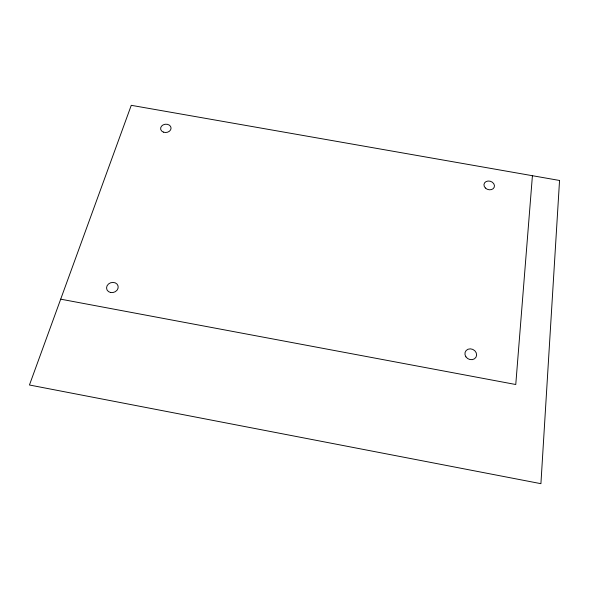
<?xml version="1.0" encoding="UTF-8"?>
<svg xmlns="http://www.w3.org/2000/svg" width="589" height="589" viewBox="0 0 589 589"><rect width="100%" height="100%" fill="white"/><g stroke="black" fill="none" stroke-linecap="round" stroke-linejoin="round"><path stroke-width="0.88" d="M532.419 175.706L515.765 384.514L60.696 299.168M559.55 180.47L540.916 483.679L29.45 385L131.266 105.321L559.55 180.47M110.585 292.497A5.897 5.043 -16.7 0 0 118.08 286.004A5.897 5.043 -16.7 0 0 108.464 284.023A5.897 5.043 -16.7 0 0 110.585 292.497M163.337 132.105A5.242 4.152 -5.9 0 0 171.068 128.049A5.242 4.152 -5.9 0 0 163.109 124.905A5.242 4.152 -5.9 0 0 163.337 132.105M485.343 187.987A5.345 4.307 17.3 0 0 494.23 187.221A5.345 4.307 17.3 0 0 488.038 181.029A5.345 4.307 17.3 0 0 485.343 187.987M465.921 356.846A5.993 5.279 27.1 0 0 476.03 357.14A5.993 5.279 27.1 0 0 470.353 348.843A5.993 5.279 27.1 0 0 465.921 356.846"/></g></svg>
